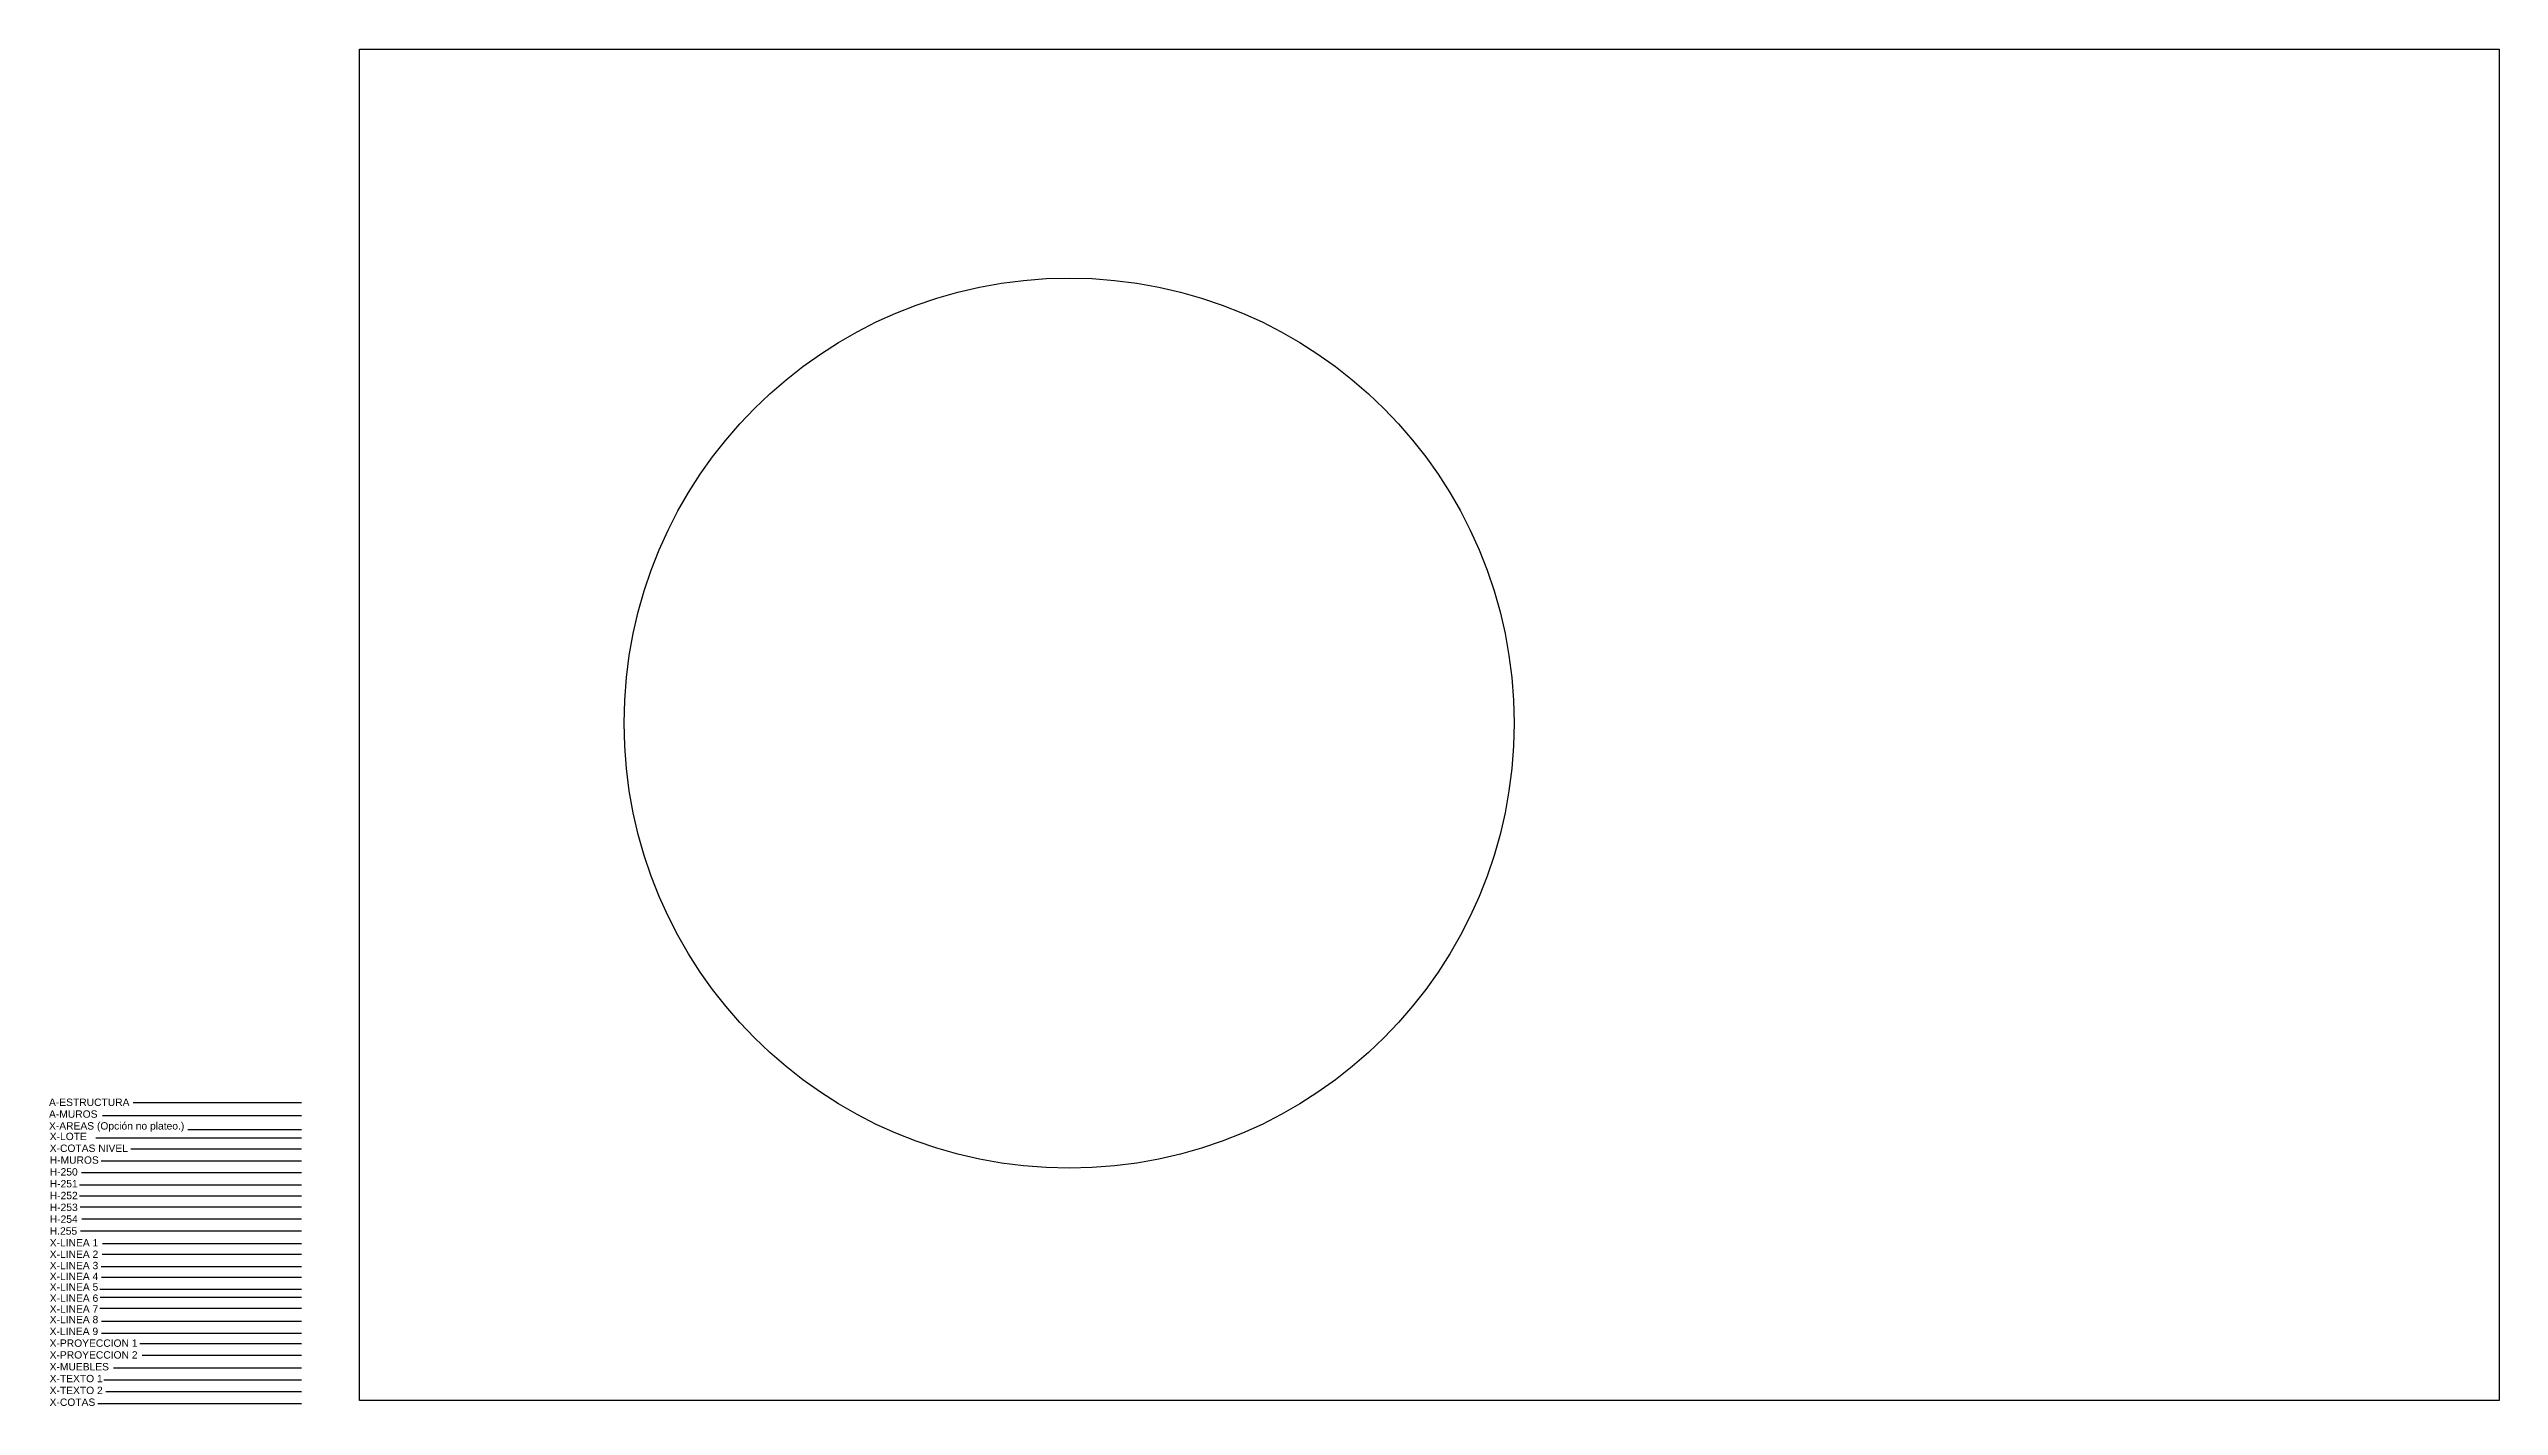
# Model space of a CAD drawing. Header units: metres. Extents: x 399.6 to 481.4, y 1131.4 to 1159.
# Drawn here: x 399.56 to 449.54, y 1131.36 to 1159.03 of the extents above; entities that cross this region are included whole.
import ezdxf

# ---------------------------------------------------------------- set-up
doc = ezdxf.new("R2010")
doc.units = ezdxf.units.M
doc.linetypes.add('DASHDOT', pattern=[25.4, 12.7, -6.35, 0, -6.35])
doc.linetypes.add('DASHDOT2', pattern=[12.7, 6.35, -3.175, 0, -3.175])
for name, color, linetype in [('A-ESTRUCTURA', 6, 'Continuous'), ('A-MUROS', 5, 'Continuous'), ('H-250', 250, 'Continuous'), ('H-251', 251, 'Continuous'), ('H-252', 252, 'Continuous'), ('H-253', 253, 'Continuous'), ('H-254', 254, 'Continuous'), ('H-255', 255, 'Continuous'), ('H-MUROS', 8, 'Continuous'), ('X-COTAS', 2, 'Continuous'), ('X-COTAS NIVEL', 253, 'Continuous'), ('X-LINEA 1', 7, 'Continuous'), ('X-LINEA 2', 6, 'Continuous'), ('X-LINEA 3', 5, 'Continuous'), ('X-LINEA 4', 4, 'Continuous'), ('X-LINEA 5', 3, 'Continuous'), ('X-LINEA 6', 2, 'Continuous'), ('X-LINEA 7', 1, 'Continuous'), ('X-LINEA 8', 8, 'Continuous'), ('X-LINEA 9', 9, 'Continuous'), ('X-LOTE', 30, 'DASHDOT'), ('X-MUEBLES', 9, 'Continuous'), ('X-PROYECCION 1', 1, 'DASHDOT2'), ('X-PROYECCION 2', 8, 'DASHDOT2'), ('X-TEXTO 1', 3, 'Continuous'), ('X-TEXTO 2', 2, 'Continuous')]:
    doc.layers.add(name, color=color, linetype=linetype)
doc.layers.add('X-AREAS (opción no plateo.)', color=4, linetype='Continuous', plot=False)
doc.styles.get("Standard").update_dxf_attribs({"font": 'arial.ttf'})

msp = doc.modelspace()

# ---------------------------------------------------------------- linework, layer by layer
at = {"layer": 'A-ESTRUCTURA'}
msp.add_lwpolyline([(401.276, 1137.546), (404.708, 1137.546)], dxfattribs=at)
at = {"layer": 'A-MUROS'}
msp.add_lwpolyline([(400.652, 1137.282), (404.708, 1137.282)], dxfattribs=at)
at = {"layer": 'H-250'}
msp.add_lwpolyline([(400.223, 1136.122), (404.708, 1136.122)], dxfattribs=at)
at = {"layer": 'H-251'}
msp.add_lwpolyline([(400.184, 1135.868), (404.708, 1135.868)], dxfattribs=at)
at = {"layer": 'H-252'}
msp.add_lwpolyline([(400.184, 1135.644), (404.708, 1135.644)], dxfattribs=at)
at = {"layer": 'H-253'}
msp.add_lwpolyline([(400.194, 1135.42), (404.708, 1135.42)], dxfattribs=at)
at = {"layer": 'H-254'}
msp.add_lwpolyline([(400.233, 1135.176), (404.708, 1135.176)], dxfattribs=at)
at = {"layer": 'H-255'}
msp.add_lwpolyline([(400.203, 1134.932), (404.708, 1134.932)], dxfattribs=at)
at = {"layer": 'H-MUROS'}
msp.add_lwpolyline([(400.623, 1136.356), (404.708, 1136.356)], dxfattribs=at)
at = {"layer": 'X-AREAS (opción no plateo.)'}
msp.add_lwpolyline([(402.389, 1136.999), (404.708, 1136.999)], dxfattribs=at)
at = {"layer": 'X-COTAS'}
msp.add_lwpolyline([(400.554, 1131.412), (404.708, 1131.412)], dxfattribs=at)
at = {"layer": 'X-COTAS NIVEL'}
msp.add_lwpolyline([(401.228, 1136.6), (404.708, 1136.6)], dxfattribs=at)
at = {"layer": 'X-LINEA 1'}
msp.add_lwpolyline([(400.652, 1134.669), (404.708, 1134.669)], dxfattribs=at)
msp.add_circle((420.371, 1145.284), 9.077, dxfattribs=at)
at = {"layer": 'X-LINEA 2'}
msp.add_lwpolyline([(400.642, 1134.454), (404.708, 1134.454)], dxfattribs=at)
at = {"layer": 'X-LINEA 3'}
msp.add_lwpolyline([(405.893, 1159.032), (449.54, 1159.032), (449.54, 1131.472), (405.893, 1131.472)], close=True, dxfattribs=at)
msp.add_lwpolyline([(400.623, 1134.201), (404.708, 1134.201)], dxfattribs=at)
at = {"layer": 'X-LINEA 4'}
msp.add_lwpolyline([(400.633, 1133.986), (404.708, 1133.986)], dxfattribs=at)
at = {"layer": 'X-LINEA 5'}
msp.add_lwpolyline([(400.594, 1133.743), (404.708, 1133.743)], dxfattribs=at)
at = {"layer": 'X-LINEA 6'}
msp.add_lwpolyline([(400.603, 1133.577), (404.708, 1133.577)], dxfattribs=at)
at = {"layer": 'X-LINEA 7'}
msp.add_lwpolyline([(400.594, 1133.353), (404.708, 1133.353)], dxfattribs=at)
at = {"layer": 'X-LINEA 8'}
msp.add_lwpolyline([(400.633, 1133.089), (404.708, 1133.089)], dxfattribs=at)
at = {"layer": 'X-LINEA 9'}
msp.add_lwpolyline([(400.633, 1132.846), (404.708, 1132.846)], dxfattribs=at)
at = {"layer": 'X-LOTE'}
msp.add_lwpolyline([(400.515, 1136.824), (404.708, 1136.824)], dxfattribs=at)
at = {"layer": 'X-MUEBLES'}
msp.add_lwpolyline([(400.876, 1132.134), (404.708, 1132.134)], dxfattribs=at)
at = {"layer": 'X-PROYECCION 1'}
msp.add_lwpolyline([(401.413, 1132.631), (404.708, 1132.631)], dxfattribs=at)
at = {"layer": 'X-PROYECCION 2'}
msp.add_lwpolyline([(401.462, 1132.397), (404.708, 1132.397)], dxfattribs=at)
at = {"layer": 'X-TEXTO 1'}
msp.add_lwpolyline([(400.681, 1131.89), (404.708, 1131.89)], dxfattribs=at)
at = {"layer": 'X-TEXTO 2'}
msp.add_lwpolyline([(400.72, 1131.656), (404.708, 1131.656)], dxfattribs=at)

# ---------------------------------------------------------------- texts
at = {"layer": 'A-ESTRUCTURA'}
msp.add_text('A-ESTRUCTURA', height=0.15, dxfattribs=at).set_placement((399.56, 1137.478))
at = {"layer": 'A-MUROS'}
msp.add_text('A-MUROS', height=0.15, dxfattribs=at).set_placement((399.56, 1137.237))
at = {"layer": 'H-250'}
msp.add_text('H-250', height=0.15, dxfattribs=at).set_placement((399.575, 1136.058))
at = {"layer": 'H-251'}
msp.add_text('H-251', height=0.15, dxfattribs=at).set_placement((399.575, 1135.817))
at = {"layer": 'H-252'}
msp.add_text('H-252', height=0.15, dxfattribs=at).set_placement((399.575, 1135.576))
at = {"layer": 'H-253'}
msp.add_text('H-253', height=0.15, dxfattribs=at).set_placement((399.575, 1135.335))
at = {"layer": 'H-254'}
msp.add_text('H-254', height=0.15, dxfattribs=at).set_placement((399.575, 1135.094))
at = {"layer": 'H-255'}
msp.add_text('H.255', height=0.15, dxfattribs=at).set_placement((399.575, 1134.853))
at = {"layer": 'H-MUROS'}
msp.add_text('H-MUROS', height=0.15, dxfattribs=at).set_placement((399.575, 1136.299))
at = {"layer": 'X-AREAS (opción no plateo.)'}
msp.add_text('X-AREAS (Opción no plateo.)', height=0.15, dxfattribs=at).set_placement((399.56, 1136.996))
at = {"layer": 'X-COTAS'}
msp.add_text('X-COTAS', height=0.15, dxfattribs=at).set_placement((399.573, 1131.361))
at = {"layer": 'X-COTAS NIVEL'}
msp.add_text('X-COTAS NIVEL', height=0.15, dxfattribs=at).set_placement((399.575, 1136.54))
at = {"layer": 'X-LINEA 1'}
msp.add_text('X-LINEA 1', height=0.15, dxfattribs=at).set_placement((399.575, 1134.612))
at = {"layer": 'X-LINEA 2'}
msp.add_text('X-LINEA 2', height=0.15, dxfattribs=at).set_placement((399.575, 1134.378))
at = {"layer": 'X-LINEA 3'}
msp.add_text('X-LINEA 3', height=0.15, dxfattribs=at).set_placement((399.575, 1134.148))
at = {"layer": 'X-LINEA 4'}
msp.add_text('X-LINEA 4', height=0.15, dxfattribs=at).set_placement((399.575, 1133.927))
at = {"layer": 'X-LINEA 5'}
msp.add_text('X-LINEA 5', height=0.15, dxfattribs=at).set_placement((399.575, 1133.71))
at = {"layer": 'X-LINEA 6'}
msp.add_text('X-LINEA 6', height=0.15, dxfattribs=at).set_placement((399.575, 1133.483))
at = {"layer": 'X-LINEA 7'}
msp.add_text('X-LINEA 7', height=0.15, dxfattribs=at).set_placement((399.575, 1133.262))
at = {"layer": 'X-LINEA 8'}
msp.add_text('X-LINEA 8', height=0.15, dxfattribs=at).set_placement((399.575, 1133.046))
at = {"layer": 'X-LINEA 9'}
msp.add_text('X-LINEA 9', height=0.15, dxfattribs=at).set_placement((399.573, 1132.806))
at = {"layer": 'X-LOTE'}
msp.add_text('X-LOTE', height=0.15, dxfattribs=at).set_placement((399.575, 1136.781))
at = {"layer": 'X-MUEBLES'}
msp.add_text('X-MUEBLES', height=0.15, dxfattribs=at).set_placement((399.573, 1132.084))
at = {"layer": 'X-PROYECCION 1'}
msp.add_text('X-PROYECCION 1', height=0.15, dxfattribs=at).set_placement((399.573, 1132.566))
at = {"layer": 'X-PROYECCION 2'}
msp.add_text('X-PROYECCION 2', height=0.15, dxfattribs=at).set_placement((399.573, 1132.325))
at = {"layer": 'X-TEXTO 1'}
msp.add_text('X-TEXTO 1', height=0.15, dxfattribs=at).set_placement((399.573, 1131.843))
at = {"layer": 'X-TEXTO 2'}
msp.add_text('X-TEXTO 2', height=0.15, dxfattribs=at).set_placement((399.573, 1131.602))

doc.saveas('drawing.dxf')
